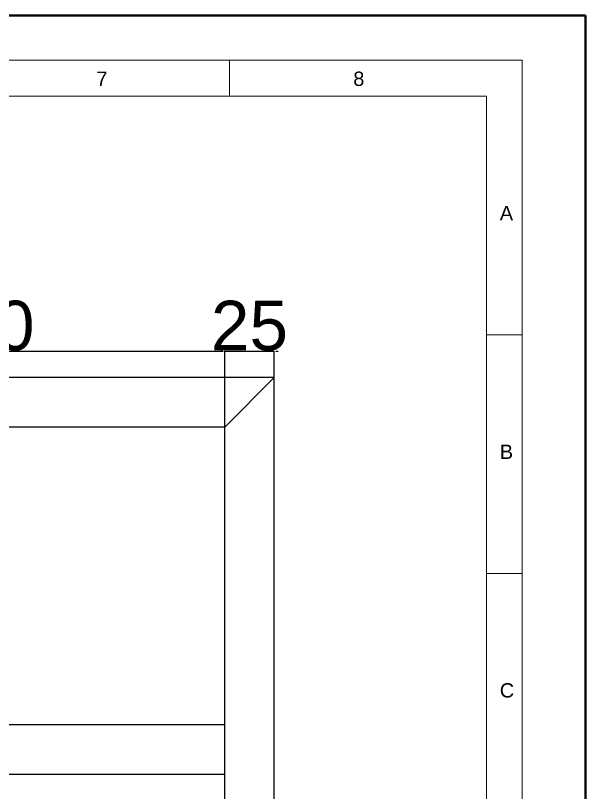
# Model space of a CAD drawing. Header units: millimetres. Extents: x 6750 to 121550, y -28210 to 66060.
# Drawn here: x 16121 to 16408.3, y 16217.4 to 16609.3 of the extents above; entities that cross this region are included whole.
import ezdxf

# ---------------------------------------------------------------- set-up
doc = ezdxf.new("R2010")
doc.units = ezdxf.units.MM
doc.layers.add('DN.1. NET LIEN MANH', color=7, linetype='Continuous', lineweight=40)
doc.styles.get("Standard").update_dxf_attribs({"font": 'arial.ttf'})
doc.styles.add('style1', font='times.ttf', dxfattribs={"height": 50})
doc.dimstyles.new('Dim-1', dxfattribs={"dimtxt": 50, "dimasz": 1, "dimexe": 0.2, "dimexo": 0.625, "dimtad": 1, "dimdec": 0, "dimtxsty": 'style1', "dimcen": 2.5, "dimclrd": 256, "dimazin": 3, "dimtfac": 1, "dimtdec": 0, "dimtix": 1, "dimtmove": 2, "dimatfit": 2, "dimarcsym": 0})

# ---------------------------------------------------------------- blocks, each defined once
blk = doc.blocks.new('asdklnakdad')
for q in [(16292.99, 3398.33), (16712.99, 3101.33), (16712.99, 3101.33)]:
    blk.add_line((16712.99, 3398.33), q)
at = {"lineweight": 5}
for p, q in [((16646.66, 3383.32), (16646.66, 3389.99)), ((16701.22, 3338.8), (16694.55, 3338.8)), ((16701.22, 3294.3), (16694.55, 3294.3))]:
    blk.add_line(p, q, dxfattribs=at)
for points in [[(16304.75, 3109.66), (16304.75, 3389.99), (16701.22, 3389.99), (16701.22, 3109.66), (16304.75, 3109.66)], [(16311.43, 3116.33), (16311.43, 3383.32), (16694.55, 3383.32), (16694.55, 3116.33)]]:
    blk.add_lwpolyline(points, close=True, dxfattribs=at)
at = {"layer": 'DN.1. NET LIEN MANH'}
blk.add_lwpolyline([(16292.99, 3101.33), (16712.99, 3101.33), (16712.99, 3398.33), (16292.99, 3398.33)], close=True, dxfattribs=at)
at = {"lineweight": 5, "char_height": 2.6698, "width": 8.4244, "attachment_point": 1}
for s, insert in [('{\\fArial|b0|i0|c0|p34;7}', (16621.82, 3387.87)), ('{\\fArial|b0|i0|c0|p34;8}', (16669.71, 3387.87)), ('{\\fArial|b0|i0|c0|p34;A}', (16697.02, 3362.8)), ('{\\fArial|b0|i0|c0|p34;B}', (16697.02, 3318.3)), ('{\\fArial|b0|i0|c0|p34;C}', (16697.02, 3273.81))]:
    blk.add_mtext(s, dxfattribs=dict(at, insert=insert))
blk = doc.blocks.new('*D166')
at = {"color": 0, "lineweight": -2, "transparency": 16777216}
for p, q in [((15976.44, 16401.74), (15976.44, 16440.12)), ((16226.44, 16401.74), (16226.44, 16440.12))]:
    blk.add_line(p, q, dxfattribs=at)
at = {"lineweight": -2, "transparency": 16777216}
blk.add_line((15977.44, 16439.92), (16225.44, 16439.92), dxfattribs=at)
at = {"transparency": 16777216}
for points in [[(15977.44, 16440.09), (15977.44, 16439.75), (15976.44, 16439.92)], [(16225.44, 16440.09), (16225.44, 16439.75), (16226.44, 16439.92)]]:
    blk.add_solid(points, dxfattribs=at)
at = {"layer": 'Defpoints', "color": 0, "transparency": 16777216}
for p in [(16226.44, 16439.92), (15976.44, 16401.67), (16226.44, 16401.67)]:
    blk.add_point(p, dxfattribs=at)
at = {"color": 0, "transparency": 16777216, "insert": (16101.44, 16452.77), "char_height": 25, "attachment_point": 5}
blk.add_mtext('250', dxfattribs=at)
blk = doc.blocks.new('*D167')
at = {"color": 0, "lineweight": -2, "transparency": 16777216}
for p, q in [((16226.44, 16401.74), (16226.44, 16440.12)), ((16251.44, 16426.74), (16251.44, 16440.12))]:
    blk.add_line(p, q, dxfattribs=at)
at = {"lineweight": -2, "transparency": 16777216}
for p, q in [((16225.44, 16439.92), (16224.44, 16439.92)), ((16226.44, 16439.92), (16251.44, 16439.92)), ((16252.44, 16439.92), (16253.44, 16439.92))]:
    blk.add_line(p, q, dxfattribs=at)
at = {"transparency": 16777216}
for points in [[(16225.44, 16440.09), (16225.44, 16439.75), (16226.44, 16439.92)], [(16252.44, 16440.09), (16252.44, 16439.75), (16251.44, 16439.92)]]:
    blk.add_solid(points, dxfattribs=at)
at = {"layer": 'Defpoints', "color": 0, "transparency": 16777216}
for p in [(16251.44, 16439.92), (16251.44, 16426.67), (16226.44, 16401.67)]:
    blk.add_point(p, dxfattribs=at)
at = {"color": 0, "transparency": 16777216, "insert": (16238.94, 16452.77), "char_height": 25, "attachment_point": 5}
blk.add_mtext('25', dxfattribs=at)

msp = doc.modelspace()

# ---------------------------------------------------------------- linework, layer by layer
for p, q in [((16251.444, 16426.673), (15951.444, 16426.673)), ((16226.444, 16401.673), (16251.444, 16426.673)), ((16251.444, 16026.673), (16251.444, 16426.673)), ((16226.444, 16401.673), (15976.444, 16401.673)), ((16226.444, 16051.673), (16226.444, 16401.673)), ((15976.444, 16251.673), (16226.444, 16251.673)), ((15976.444, 16226.673), (16226.444, 16226.673))]:
    msp.add_line(p, q)

# ---------------------------------------------------------------- block references
at = {"layer": 'DN.1. NET LIEN MANH', "xscale": 2.704729434127925, "yscale": 2.704729434127925, "zscale": 2.704729434127925}
msp.add_blockref('asdklnakdad', (-28795.793, 7417.745), dxfattribs=at)

# ---------------------------------------------------------------- dimensions: what is measured, and where the dimension line sits
for base, p1, p2, picture, middle in [((16226.444, 16439.92), (15976.444, 16401.673), (16226.444, 16401.673), '*D166', (16101.444, 16452.775)), ((16251.444, 16439.92), (16226.444, 16401.673), (16251.444, 16426.673), '*D167', (16238.944, 16452.775))]:
    dim = msp.add_linear_dim(base=base, p1=p1, p2=p2, dimstyle='Dim-1', override={"dimtxt": 25, "dimexo": 0.0625, "dimgap": 0.09, "dimzin": 0, "dimdsep": 46, "dimtxsty": 'Standard', "dimcen": 0.09, "dimadec": 0, "dimazin": 0, "dimfxl": 1, "dimtzin": 0})
    dim.commit()
    dim.dimension.update_dxf_attribs({"geometry": picture, "text_midpoint": middle})

doc.saveas('drawing.dxf')
